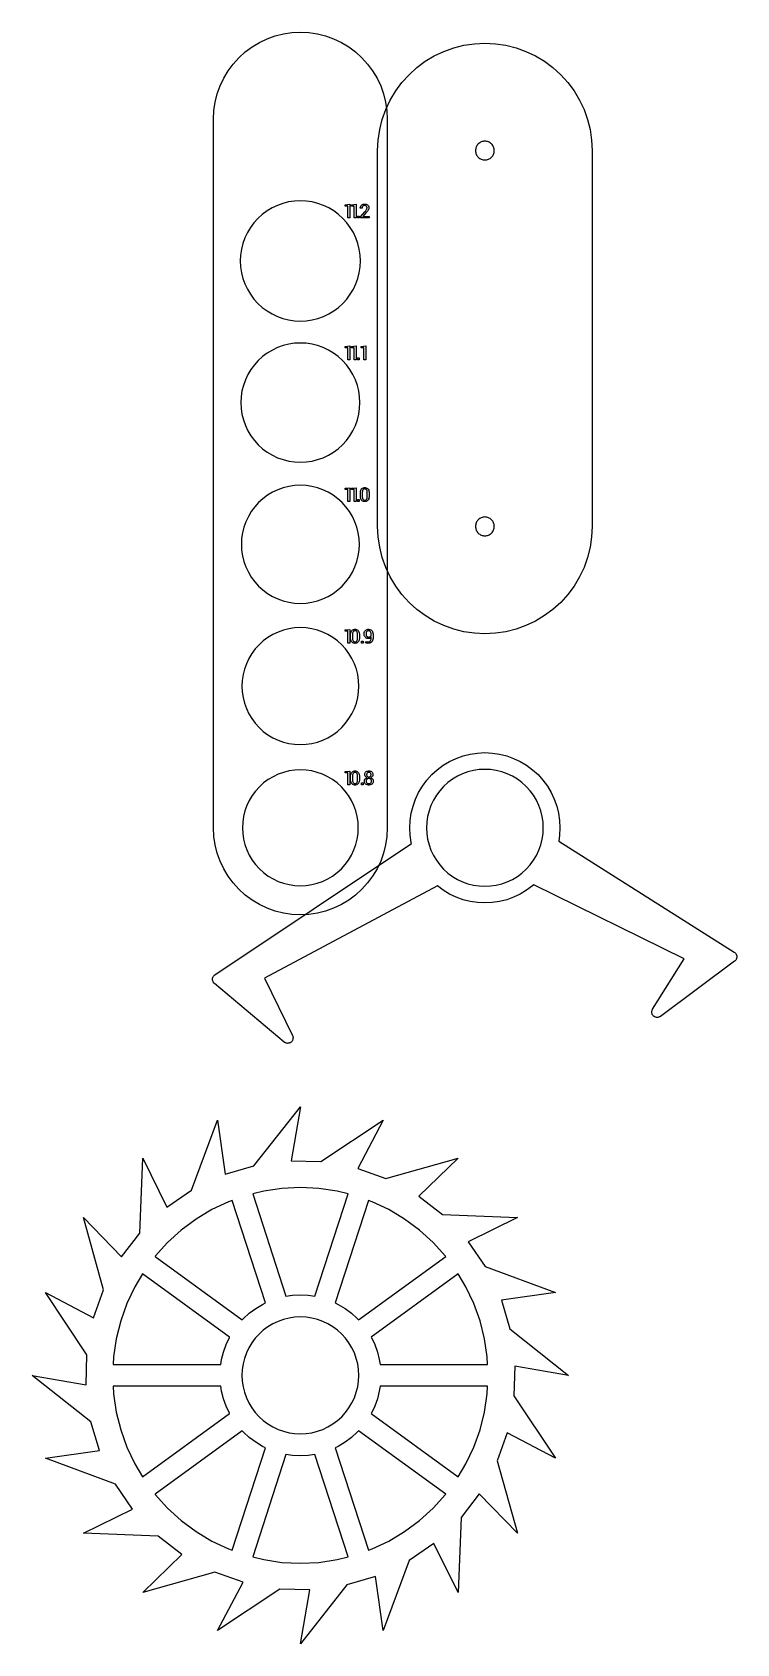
# Model space of a CAD drawing. Header units: millimetres. Extents: x -50 to 81, y -50 to 250.
import ezdxf

# ---------------------------------------------------------------- set-up
doc = ezdxf.new("R2010")
doc.units = ezdxf.units.MM

msp = doc.modelspace()

# ---------------------------------------------------------------- linework, layer by layer
at = {"color": 1}
for points in [[(-14.29, 241.64), (-13.47, 243), (-12.52, 244.28), (-11.46, 245.46), (-10.28, 246.52), (-9, 247.47), (-7.64, 248.29), (-6.2, 248.97), (-4.7, 249.5), (-3.16, 249.89), (-1.59, 250.12), (0, 250.2), (1.59, 250.12), (3.16, 249.89), (4.7, 249.5), (6.2, 248.97), (7.64, 248.29), (9, 247.47), (10.28, 246.52), (11.46, 245.46), (12.52, 244.28), (13.47, 243), (14.29, 241.64), (14.97, 240.2), (15.5, 238.7), (15.89, 237.16), (16.12, 235.59), (16.2, 234), (16.2, 102), (16.12, 100.41), (15.89, 98.84), (15.5, 97.3), (14.97, 95.8), (14.29, 94.36), (13.47, 93), (12.52, 91.72), (11.46, 90.54), (10.28, 89.48), (9, 88.53), (7.64, 87.71), (6.2, 87.03), (4.7, 86.5), (3.16, 86.11), (1.59, 85.88), (0, 85.8), (-1.59, 85.88), (-3.16, 86.11), (-4.7, 86.5), (-6.2, 87.03), (-7.64, 87.71), (-9, 88.53), (-10.28, 89.48), (-11.46, 90.54), (-12.52, 91.72), (-13.47, 93), (-14.29, 94.36), (-14.97, 95.8), (-15.5, 97.3), (-15.89, 98.84), (-16.12, 100.41), (-16.2, 102), (-16.2, 234), (-16.12, 235.59), (-15.89, 237.16), (-15.5, 238.7), (-14.97, 240.2), (-14.29, 241.64)], [(14.78, 232.05), (15.26, 233.95), (15.92, 235.8), (16.76, 237.57), (17.77, 239.26), (18.94, 240.83), (20.26, 242.29), (21.71, 243.61), (23.29, 244.78), (24.97, 245.79), (26.75, 246.62), (28.59, 247.29), (30.5, 247.76), (32.44, 248.05), (34.4, 248.15), (36.36, 248.05), (38.3, 247.76), (40.21, 247.29), (42.05, 246.62), (43.83, 245.79), (45.51, 244.78), (47.09, 243.61), (48.54, 242.29), (49.86, 240.83), (51.03, 239.26), (52.04, 237.57), (52.88, 235.8), (53.54, 233.95), (54.02, 232.05), (54.3, 230.11), (54.4, 228.15), (54.4, 158.15), (54.3, 156.19), (54.02, 154.25), (53.54, 152.34), (52.88, 150.49), (52.04, 148.72), (51.03, 147.04), (49.86, 145.46), (48.54, 144), (47.09, 142.69), (45.51, 141.52), (43.83, 140.51), (42.05, 139.67), (40.21, 139.01), (38.3, 138.53), (36.36, 138.24), (34.4, 138.15), (32.44, 138.24), (30.5, 138.53), (28.59, 139.01), (26.75, 139.67), (24.97, 140.51), (23.29, 141.52), (21.71, 142.69), (20.26, 144), (18.94, 145.46), (17.77, 147.04), (16.76, 148.72), (15.92, 150.49), (15.26, 152.34), (14.78, 154.25), (14.5, 156.19), (14.4, 158.15), (14.4, 228.15), (14.5, 230.11), (14.78, 232.05)], [(36.14, 228.32), (36.12, 228.49), (36.07, 228.65), (36.02, 228.82), (35.94, 228.97), (35.86, 229.12), (35.75, 229.26), (35.64, 229.38), (35.51, 229.5), (35.37, 229.6), (35.22, 229.69), (35.07, 229.76), (34.91, 229.82), (34.74, 229.86), (34.57, 229.89), (34.4, 229.9), (34.23, 229.89), (34.06, 229.86), (33.89, 229.82), (33.73, 229.76), (33.58, 229.69), (33.43, 229.6), (33.29, 229.5), (33.16, 229.38), (33.05, 229.26), (32.94, 229.12), (32.86, 228.97), (32.78, 228.82), (32.73, 228.65), (32.68, 228.49), (32.66, 228.32), (32.65, 228.15), (32.66, 227.98), (32.68, 227.81), (32.73, 227.64), (32.78, 227.48), (32.86, 227.32), (32.94, 227.17), (33.05, 227.04), (33.16, 226.91), (33.29, 226.79), (33.43, 226.69), (33.58, 226.6), (33.73, 226.53), (33.89, 226.47), (34.06, 226.43), (34.23, 226.41), (34.4, 226.4), (34.57, 226.41), (34.74, 226.43), (34.91, 226.47), (35.07, 226.53), (35.22, 226.6), (35.37, 226.69), (35.51, 226.79), (35.64, 226.91), (35.75, 227.04), (35.86, 227.17), (35.94, 227.32), (36.02, 227.48), (36.07, 227.64), (36.12, 227.81), (36.14, 227.98), (36.15, 228.15), (36.14, 228.32)], [(11.15, 208.7), (10.98, 209.79), (10.72, 210.85), (10.35, 211.89), (9.88, 212.88), (9.31, 213.82), (8.66, 214.71), (7.92, 215.52), (7.11, 216.26), (6.22, 216.91), (5.28, 217.48), (4.29, 217.95), (3.25, 218.32), (2.19, 218.58), (1.1, 218.75), (0, 218.8), (-1.1, 218.75), (-2.19, 218.58), (-3.25, 218.32), (-4.29, 217.95), (-5.28, 217.48), (-6.22, 216.91), (-7.11, 216.26), (-7.92, 215.52), (-8.66, 214.71), (-9.31, 213.82), (-9.88, 212.88), (-10.35, 211.89), (-10.72, 210.85), (-10.98, 209.79), (-11.15, 208.7), (-11.2, 207.6), (-11.15, 206.5), (-10.98, 205.41), (-10.72, 204.35), (-10.35, 203.31), (-9.88, 202.32), (-9.31, 201.38), (-8.66, 200.49), (-7.92, 199.68), (-7.11, 198.94), (-6.22, 198.29), (-5.28, 197.72), (-4.29, 197.25), (-3.25, 196.88), (-2.19, 196.62), (-1.1, 196.45), (0, 196.4), (1.1, 196.45), (2.19, 196.62), (3.25, 196.88), (4.29, 197.25), (5.28, 197.72), (6.22, 198.29), (7.11, 198.94), (7.92, 199.68), (8.66, 200.49), (9.31, 201.38), (9.88, 202.32), (10.35, 203.31), (10.72, 204.35), (10.98, 205.41), (11.15, 206.5), (11.2, 207.6), (11.15, 208.7)], [(10.89, 183.37), (10.62, 184.42), (10.26, 185.45), (9.79, 186.43), (9.23, 187.37), (8.58, 188.24), (7.85, 189.05), (7.04, 189.78), (6.17, 190.43), (5.23, 190.99), (4.25, 191.46), (3.22, 191.82), (2.17, 192.09), (1.09, 192.25), (0, 192.3), (-1.09, 192.25), (-2.17, 192.09), (-3.22, 191.82), (-4.25, 191.46), (-5.23, 190.99), (-6.17, 190.43), (-7.04, 189.78), (-7.85, 189.05), (-8.58, 188.24), (-9.23, 187.37), (-9.79, 186.43), (-10.26, 185.45), (-10.62, 184.42), (-10.89, 183.37), (-11.05, 182.29), (-11.1, 181.2), (-11.05, 180.11), (-10.89, 179.03), (-10.62, 177.98), (-10.26, 176.95), (-9.79, 175.97), (-9.23, 175.03), (-8.58, 174.16), (-7.85, 173.35), (-7.04, 172.62), (-6.17, 171.97), (-5.23, 171.41), (-4.25, 170.94), (-3.22, 170.58), (-2.17, 170.31), (-1.09, 170.15), (0, 170.1), (1.09, 170.15), (2.17, 170.31), (3.22, 170.58), (4.25, 170.94), (5.23, 171.41), (6.17, 171.97), (7.04, 172.62), (7.85, 173.35), (8.58, 174.16), (9.23, 175.03), (9.79, 175.97), (10.26, 176.95), (10.62, 177.98), (10.89, 179.03), (11.05, 180.11), (11.1, 181.2), (11.05, 182.29), (10.89, 183.37)], [(10.53, 157.99), (10.16, 159.01), (9.7, 159.99), (9.15, 160.91), (8.5, 161.78), (7.78, 162.58), (6.98, 163.3), (6.11, 163.95), (5.19, 164.5), (4.21, 164.96), (3.19, 165.33), (2.15, 165.59), (1.08, 165.75), (0, 165.8), (-1.08, 165.75), (-2.15, 165.59), (-3.19, 165.33), (-4.21, 164.96), (-5.19, 164.5), (-6.11, 163.95), (-6.98, 163.3), (-7.78, 162.58), (-8.5, 161.78), (-9.15, 160.91), (-9.7, 159.99), (-10.16, 159.01), (-10.53, 157.99), (-10.79, 156.95), (-10.95, 155.88), (-11, 154.8), (-10.95, 153.72), (-10.79, 152.65), (-10.53, 151.61), (-10.16, 150.59), (-9.7, 149.61), (-9.15, 148.69), (-8.5, 147.82), (-7.78, 147.02), (-6.98, 146.3), (-6.11, 145.65), (-5.19, 145.1), (-4.21, 144.64), (-3.19, 144.27), (-2.15, 144.01), (-1.08, 143.85), (0, 143.8), (1.08, 143.85), (2.15, 144.01), (3.19, 144.27), (4.21, 144.64), (5.19, 145.1), (6.11, 145.65), (6.98, 146.3), (7.78, 147.02), (8.5, 147.82), (9.15, 148.69), (9.7, 149.61), (10.16, 150.59), (10.53, 151.61), (10.79, 152.65), (10.95, 153.72), (11, 154.8), (10.95, 155.88), (10.79, 156.95), (10.53, 157.99)], [(36.12, 158.49), (36.07, 158.65), (36.02, 158.82), (35.94, 158.97), (35.86, 159.12), (35.75, 159.26), (35.64, 159.38), (35.51, 159.5), (35.37, 159.6), (35.22, 159.69), (35.07, 159.76), (34.91, 159.82), (34.74, 159.86), (34.57, 159.89), (34.4, 159.9), (34.23, 159.89), (34.06, 159.86), (33.89, 159.82), (33.73, 159.76), (33.58, 159.69), (33.43, 159.6), (33.29, 159.5), (33.16, 159.38), (33.05, 159.26), (32.94, 159.12), (32.86, 158.97), (32.78, 158.82), (32.73, 158.65), (32.68, 158.49), (32.66, 158.32), (32.65, 158.15), (32.66, 157.98), (32.68, 157.81), (32.73, 157.64), (32.78, 157.48), (32.86, 157.32), (32.94, 157.17), (33.05, 157.04), (33.16, 156.91), (33.29, 156.79), (33.43, 156.69), (33.58, 156.6), (33.73, 156.53), (33.89, 156.47), (34.06, 156.43), (34.23, 156.41), (34.4, 156.4), (34.57, 156.41), (34.74, 156.43), (34.91, 156.47), (35.07, 156.53), (35.22, 156.6), (35.37, 156.69), (35.51, 156.79), (35.64, 156.91), (35.75, 157.04), (35.86, 157.17), (35.94, 157.32), (36.02, 157.48), (36.07, 157.64), (36.12, 157.81), (36.14, 157.98), (36.15, 158.15), (36.14, 158.32), (36.12, 158.49)], [(10.07, 132.57), (9.61, 133.54), (9.06, 134.46), (8.43, 135.31), (7.71, 136.11), (6.91, 136.83), (6.06, 137.46), (5.14, 138.01), (4.17, 138.47), (3.16, 138.83), (2.13, 139.09), (1.07, 139.25), (0, 139.3), (-1.07, 139.25), (-2.13, 139.09), (-3.16, 138.83), (-4.17, 138.47), (-5.14, 138.01), (-6.06, 137.46), (-6.91, 136.83), (-7.71, 136.11), (-8.43, 135.31), (-9.06, 134.46), (-9.61, 133.54), (-10.07, 132.57), (-10.43, 131.56), (-10.69, 130.53), (-10.85, 129.47), (-10.9, 128.4), (-10.85, 127.33), (-10.69, 126.27), (-10.43, 125.24), (-10.07, 124.23), (-9.61, 123.26), (-9.06, 122.34), (-8.43, 121.49), (-7.71, 120.69), (-6.91, 119.97), (-6.06, 119.34), (-5.14, 118.79), (-4.17, 118.33), (-3.16, 117.97), (-2.13, 117.71), (-1.07, 117.55), (0, 117.5), (1.07, 117.55), (2.13, 117.71), (3.16, 117.97), (4.17, 118.33), (5.14, 118.79), (6.06, 119.34), (6.91, 119.97), (7.71, 120.69), (8.43, 121.49), (9.06, 122.34), (9.61, 123.26), (10.07, 124.23), (10.43, 125.24), (10.69, 126.27), (10.85, 127.33), (10.9, 128.4), (10.85, 129.47), (10.69, 130.53), (10.43, 131.56), (10.07, 132.57)], [(80.98, 78.75), (81.05, 78.69), (81.12, 78.62), (81.18, 78.54), (81.23, 78.46), (81.27, 78.37), (81.31, 78.28), (81.34, 78.19), (81.35, 78.1), (81.36, 78), (81.36, 77.9), (81.35, 77.81), (81.33, 77.71), (81.3, 77.62), (81.26, 77.53), (81.22, 77.44), (81.16, 77.36), (81.1, 77.29), (81.03, 77.22), (80.96, 77.16), (67.11, 66.87), (67.03, 66.81), (66.95, 66.77), (66.85, 66.73), (66.76, 66.7), (66.66, 66.68), (66.56, 66.67), (66.47, 66.67), (66.37, 66.68), (66.27, 66.7), (66.18, 66.73), (66.08, 66.77), (66, 66.82), (65.92, 66.87), (65.84, 66.94), (65.77, 67.01), (65.71, 67.08), (65.65, 67.17), (65.61, 67.25), (65.57, 67.35), (65.54, 67.44), (65.53, 67.54), (65.52, 67.64), (65.52, 67.74), (65.53, 67.83), (65.55, 67.93), (65.58, 68.03), (65.62, 68.12), (65.67, 68.2), (71.53, 77.56), (43.51, 91.39), (43.28, 91.18), (42.18, 90.36), (41, 89.65), (39.76, 89.07), (38.46, 88.6), (37.13, 88.27), (35.77, 88.07), (34.4, 88), (33.03, 88.07), (31.67, 88.27), (30.34, 88.6), (29.04, 89.07), (27.8, 89.65), (26.62, 90.36), (25.55, 91.16), (-6.7, 74), (-1.47, 63.29), (-1.43, 63.2), (-1.4, 63.11), (-1.38, 63.02), (-1.37, 62.92), (-1.37, 62.82), (-1.38, 62.73), (-1.4, 62.63), (-1.42, 62.54), (-1.46, 62.45), (-1.5, 62.36), (-1.55, 62.28), (-1.61, 62.2), (-1.68, 62.13), (-1.75, 62.07), (-1.83, 62.01), (-1.92, 61.96), (-2.01, 61.92), (-2.1, 61.89), (-2.19, 61.87), (-2.29, 61.86), (-2.39, 61.85), (-2.48, 61.86), (-2.58, 61.88), (-2.67, 61.9), (-2.77, 61.94), (-2.85, 61.98), (-2.94, 62.03), (-3.01, 62.09), (-16.04, 73.02), (-16.11, 73.08), (-16.17, 73.15), (-16.23, 73.23), (-16.28, 73.32), (-16.32, 73.41), (-16.35, 73.5), (-16.38, 73.59), (-16.39, 73.69), (-16.39, 73.79), (-16.39, 73.88), (-16.37, 73.98), (-16.35, 74.08), (-16.32, 74.17), (-16.27, 74.26), (-16.22, 74.34), (-16.16, 74.42), (-16.1, 74.49), (-16.03, 74.56), (-15.95, 74.61), (20.72, 99.07), (20.67, 99.27), (20.47, 100.63), (20.4, 102), (20.47, 103.37), (20.67, 104.73), (21, 106.06), (21.47, 107.36), (22.05, 108.6), (22.76, 109.78), (23.58, 110.88), (24.5, 111.9), (25.52, 112.82), (26.62, 113.64), (27.8, 114.35), (29.04, 114.93), (30.34, 115.4), (31.67, 115.73), (33.03, 115.93), (34.4, 116), (35.77, 115.93), (37.13, 115.73), (38.46, 115.4), (39.76, 114.93), (41, 114.35), (42.18, 113.64), (43.28, 112.82), (44.3, 111.9), (45.22, 110.88), (46.04, 109.78), (46.75, 108.6), (47.33, 107.36), (47.8, 106.06), (48.13, 104.73), (48.33, 103.37), (48.4, 102), (48.33, 100.63), (48.16, 99.49), (80.9, 78.81), (80.98, 78.75)], [(9.52, 107.09), (8.98, 108), (8.35, 108.85), (7.64, 109.64), (6.85, 110.35), (6, 110.98), (5.09, 111.52), (4.13, 111.98), (3.14, 112.33), (2.11, 112.59), (1.06, 112.75), (0, 112.8), (-1.06, 112.75), (-2.11, 112.59), (-3.14, 112.33), (-4.13, 111.98), (-5.09, 111.52), (-6, 110.98), (-6.85, 110.35), (-7.64, 109.64), (-8.35, 108.85), (-8.98, 108), (-9.52, 107.09), (-9.98, 106.13), (-10.33, 105.14), (-10.59, 104.11), (-10.75, 103.06), (-10.8, 102), (-10.75, 100.94), (-10.59, 99.89), (-10.33, 98.86), (-9.98, 97.87), (-9.52, 96.91), (-8.98, 96), (-8.35, 95.15), (-7.64, 94.36), (-6.85, 93.65), (-6, 93.02), (-5.09, 92.48), (-4.13, 92.02), (-3.14, 91.67), (-2.11, 91.41), (-1.06, 91.25), (0, 91.2), (1.06, 91.25), (2.11, 91.41), (3.14, 91.67), (4.13, 92.02), (5.09, 92.48), (6, 93.02), (6.85, 93.65), (7.64, 94.36), (8.35, 95.15), (8.98, 96), (9.52, 96.91), (9.98, 97.87), (10.33, 98.86), (10.59, 99.89), (10.75, 100.94), (10.8, 102), (10.75, 103.06), (10.59, 104.11), (10.33, 105.14), (9.98, 106.13), (9.52, 107.09)], [(45.24, 103.07), (45.08, 104.12), (44.82, 105.16), (44.46, 106.17), (44, 107.13), (43.45, 108.05), (42.82, 108.91), (42.1, 109.7), (41.31, 110.42), (40.45, 111.05), (39.53, 111.6), (38.57, 112.06), (37.56, 112.42), (36.52, 112.68), (35.47, 112.84), (34.4, 112.89), (33.33, 112.84), (32.28, 112.68), (31.24, 112.42), (30.23, 112.06), (29.27, 111.6), (28.35, 111.05), (27.49, 110.42), (26.7, 109.7), (25.98, 108.91), (25.35, 108.05), (24.8, 107.13), (24.34, 106.17), (23.98, 105.16), (23.72, 104.12), (23.56, 103.07), (23.51, 102), (23.56, 100.93), (23.72, 99.88), (23.98, 98.84), (24.34, 97.83), (24.8, 96.87), (25.35, 95.95), (25.98, 95.09), (26.7, 94.3), (27.49, 93.58), (28.35, 92.95), (29.27, 92.4), (30.23, 91.94), (31.24, 91.58), (32.28, 91.32), (33.33, 91.16), (34.4, 91.11), (35.47, 91.16), (36.52, 91.32), (37.56, 91.58), (38.57, 91.94), (39.53, 92.4), (40.45, 92.95), (41.31, 93.58), (42.1, 94.3), (42.82, 95.09), (43.45, 95.95), (44, 96.87), (44.46, 97.83), (44.82, 98.84), (45.08, 99.88), (45.24, 100.93), (45.29, 102), (45.24, 103.07)], [(39.82, -3.83), (47.55, -15.45), (38.55, -10.69), (36.68, -15.95), (40.45, -29.39), (33.36, -22.08), (29.96, -26.5), (29.39, -40.45), (24.9, -31.3), (20.3, -34.47), (15.45, -47.55), (14.01, -37.47), (8.66, -39.05), (0, -50), (1.74, -39.96), (-3.83, -39.82), (-15.45, -47.55), (-10.69, -38.55), (-15.95, -36.68), (-29.39, -40.45), (-22.08, -33.36), (-26.5, -29.96), (-40.45, -29.39), (-31.3, -24.9), (-34.47, -20.3), (-47.55, -15.45), (-37.47, -14.01), (-39.05, -8.66), (-50, 0), (-39.96, -1.74), (-39.82, 3.83), (-47.55, 15.45), (-38.55, 10.69), (-36.68, 15.95), (-40.45, 29.39), (-33.36, 22.08), (-29.96, 26.5), (-29.39, 40.45), (-24.9, 31.3), (-20.3, 34.47), (-15.45, 47.55), (-14.01, 37.47), (-8.66, 39.05), (0, 50), (-1.74, 39.96), (3.83, 39.82), (15.45, 47.55), (10.69, 38.55), (15.95, 36.68), (29.39, 40.45), (22.08, 33.36), (26.5, 29.96), (40.45, 29.39), (31.3, 24.9), (34.47, 20.3), (47.55, 15.45), (37.47, 14.01), (39.05, 8.66), (50, 0), (39.96, 1.74), (39.82, -3.83)], [(0, 35), (-3.43, 34.83), (-6.83, 34.33), (-8.88, 33.81), (-2.69, 14.75), (-1.47, 14.93), (0, 15), (1.47, 14.93), (2.69, 14.75), (8.88, 33.81), (6.83, 34.33), (3.43, 34.83), (0, 35)], [(-7.07, 13.23), (-6.49, 13.5), (-12.69, 32.59), (-13.39, 32.34), (-16.5, 30.87), (-19.44, 29.1), (-22.2, 27.06), (-24.75, 24.75), (-27.06, 22.2), (-27.09, 22.16), (-10.84, 10.35), (-10.61, 10.61), (-9.52, 11.6), (-8.33, 12.47), (-7.07, 13.23)], [(19.44, 29.1), (16.5, 30.87), (13.39, 32.34), (12.69, 32.59), (6.49, 13.5), (7.07, 13.23), (8.33, 12.47), (9.52, 11.6), (10.61, 10.61), (10.84, 10.35), (27.09, 22.16), (27.06, 22.2), (24.75, 24.75), (22.2, 27.06), (19.44, 29.1)], [(-13.86, 5.74), (-13.23, 7.07), (-13.2, 7.12), (-29.42, 18.91), (-30.87, 16.5), (-32.34, 13.39), (-33.49, 10.16), (-34.33, 6.83), (-34.83, 3.43), (-34.9, 2), (-14.85, 2), (-14.71, 2.93), (-14.35, 4.35), (-13.86, 5.74)], [(34.33, 6.83), (33.49, 10.16), (32.34, 13.39), (30.87, 16.5), (29.42, 18.91), (13.2, 7.12), (13.23, 7.07), (13.86, 5.74), (14.35, 4.35), (14.71, 2.93), (14.85, 2), (34.9, 2), (34.83, 3.43), (34.33, 6.83)], [(10.42, -3.16), (10.68, -2.12), (10.84, -1.07), (10.89, 0), (10.84, 1.07), (10.68, 2.12), (10.42, 3.16), (10.06, 4.17), (9.6, 5.13), (9.05, 6.05), (8.42, 6.91), (7.7, 7.7), (6.91, 8.42), (6.05, 9.05), (5.13, 9.6), (4.17, 10.06), (3.16, 10.42), (2.12, 10.68), (1.07, 10.84), (0, 10.89), (-1.07, 10.84), (-2.12, 10.68), (-3.16, 10.42), (-4.17, 10.06), (-5.13, 9.6), (-6.05, 9.05), (-6.91, 8.42), (-7.7, 7.7), (-8.42, 6.91), (-9.05, 6.05), (-9.6, 5.13), (-10.06, 4.17), (-10.42, 3.16), (-10.68, 2.12), (-10.84, 1.07), (-10.89, 0), (-10.84, -1.07), (-10.68, -2.12), (-10.42, -3.16), (-10.06, -4.17), (-9.6, -5.13), (-9.05, -6.05), (-8.42, -6.91), (-7.7, -7.7), (-6.91, -8.42), (-6.05, -9.05), (-5.13, -9.6), (-4.17, -10.06), (-3.16, -10.42), (-2.12, -10.68), (-1.07, -10.84), (0, -10.89), (1.07, -10.84), (2.12, -10.68), (3.16, -10.42), (4.17, -10.06), (5.13, -9.6), (6.05, -9.05), (6.91, -8.42), (7.7, -7.7), (8.42, -6.91), (9.05, -6.05), (9.6, -5.13), (10.06, -4.17), (10.42, -3.16)], [(-14.85, -2), (-34.9, -2), (-34.83, -3.43), (-34.33, -6.83), (-33.49, -10.16), (-32.34, -13.39), (-30.87, -16.5), (-29.42, -18.91), (-13.2, -7.12), (-13.23, -7.07), (-13.86, -5.74), (-14.35, -4.35), (-14.71, -2.93), (-14.85, -2)], [(32.34, -13.39), (33.49, -10.16), (34.33, -6.83), (34.83, -3.43), (34.9, -2), (14.85, -2), (14.71, -2.93), (14.35, -4.35), (13.86, -5.74), (13.23, -7.07), (13.2, -7.12), (29.42, -18.91), (30.87, -16.5), (32.34, -13.39)], [(-27.06, -22.2), (-24.75, -24.75), (-22.2, -27.06), (-19.44, -29.1), (-16.5, -30.87), (-13.39, -32.34), (-12.69, -32.59), (-6.49, -13.5), (-7.07, -13.23), (-8.33, -12.47), (-9.52, -11.6), (-10.61, -10.61), (-10.84, -10.35), (-27.09, -22.16), (-27.06, -22.2)], [(6.49, -13.5), (12.69, -32.59), (13.39, -32.34), (16.5, -30.87), (19.44, -29.1), (22.2, -27.06), (24.75, -24.75), (27.06, -22.2), (27.09, -22.16), (10.84, -10.35), (10.61, -10.61), (9.52, -11.6), (8.33, -12.47), (7.07, -13.23), (6.49, -13.5)], [(-6.83, -34.33), (-3.43, -34.83), (0, -35), (3.43, -34.83), (6.83, -34.33), (8.88, -33.81), (2.69, -14.75), (1.47, -14.93), (0, -15), (-1.47, -14.93), (-2.69, -14.75), (-8.88, -33.81), (-6.83, -34.33)]]:
    msp.add_lwpolyline(points, dxfattribs=at)
at = {"color": 0}
for points in [[(8.85, 217.82), (8.33, 217.81), (8.33, 218.06), (9.2, 218.16), (9.2, 215.6), (8.85, 215.6), (8.85, 217.82)], [(10.02, 217.82), (9.5, 217.81), (9.5, 218.06), (10.37, 218.16), (10.37, 215.6), (10.02, 215.6), (10.02, 217.82)], [(11.19, 215.84), (12.03, 216.77), (12.14, 216.89), (12.29, 217.09), (12.34, 217.17), (12.37, 217.24), (12.41, 217.39), (12.42, 217.47), (12.42, 217.52), (12.4, 217.61), (12.37, 217.69), (12.33, 217.76), (12.31, 217.79), (12.28, 217.82), (12.21, 217.87), (12.14, 217.91), (12.05, 217.92), (12.01, 217.92), (11.95, 217.92), (11.83, 217.9), (11.73, 217.87), (11.65, 217.82), (11.62, 217.79), (11.59, 217.75), (11.54, 217.67), (11.51, 217.57), (11.49, 217.47), (11.49, 217.41), (11.16, 217.41), (11.16, 217.42), (11.16, 217.5), (11.18, 217.65), (11.24, 217.79), (11.32, 217.91), (11.38, 217.97), (11.44, 218.02), (11.57, 218.11), (11.73, 218.16), (11.91, 218.19), (12.01, 218.2), (12.09, 218.19), (12.25, 218.17), (12.39, 218.12), (12.51, 218.04), (12.56, 217.99), (12.61, 217.94), (12.68, 217.83), (12.73, 217.7), (12.76, 217.56), (12.76, 217.48), (12.76, 217.43), (12.75, 217.33), (12.69, 217.17), (12.64, 217.06), (12.57, 216.96), (12.4, 216.73), (12.29, 216.61), (11.62, 215.88), (11.62, 215.87), (12.85, 215.87), (12.85, 215.6), (11.19, 215.6), (11.19, 215.84)], [(10.62, 215.96), (10.97, 215.96), (10.97, 215.6), (10.62, 215.6), (10.62, 215.96)], [(8.85, 191.42), (8.33, 191.41), (8.33, 191.66), (9.2, 191.76), (9.2, 189.2), (8.85, 189.2), (8.85, 191.42)], [(10.02, 191.42), (9.5, 191.41), (9.5, 191.66), (10.37, 191.76), (10.37, 189.2), (10.02, 189.2), (10.02, 191.42)], [(10.62, 189.56), (10.97, 189.56), (10.97, 189.2), (10.62, 189.2), (10.62, 189.56)], [(11.84, 191.42), (11.31, 191.41), (11.31, 191.66), (12.18, 191.76), (12.18, 189.2), (11.84, 189.2), (11.84, 191.42)], [(8.85, 165.02), (8.33, 165.01), (8.33, 165.26), (9.2, 165.36), (9.2, 162.8), (8.85, 162.8), (8.85, 165.02)], [(10.02, 165.02), (9.5, 165.01), (9.5, 165.26), (10.37, 165.36), (10.37, 162.8), (10.02, 162.8), (10.02, 165.02)], [(12.81, 163.66), (12.78, 163.44), (12.73, 163.25), (12.65, 163.09), (12.6, 163.02), (12.54, 162.96), (12.41, 162.87), (12.26, 162.8), (12.09, 162.77), (12, 162.76), (11.91, 162.77), (11.74, 162.8), (11.59, 162.87), (11.46, 162.96), (11.4, 163.03), (11.35, 163.09), (11.27, 163.25), (11.22, 163.44), (11.19, 163.66), (11.19, 163.78), (11.19, 164.38), (11.19, 164.5), (11.22, 164.72), (11.27, 164.9), (11.35, 165.06), (11.4, 165.13), (11.46, 165.19), (11.59, 165.29), (11.74, 165.36), (11.91, 165.39), (12, 165.4), (12.09, 165.39), (12.26, 165.36), (12.41, 165.29), (12.54, 165.19), (12.6, 165.13), (12.65, 165.06), (12.73, 164.9), (12.78, 164.72), (12.81, 164.5), (12.81, 164.38), (12.81, 163.78), (12.81, 163.66)], [(12.47, 164.54), (12.45, 164.68), (12.42, 164.81), (12.38, 164.91), (12.35, 164.96), (12.32, 165), (12.24, 165.06), (12.16, 165.1), (12.05, 165.12), (12, 165.12), (11.94, 165.12), (11.84, 165.1), (11.76, 165.06), (11.68, 165), (11.65, 164.96), (11.62, 164.91), (11.58, 164.81), (11.55, 164.68), (11.53, 164.54), (11.53, 164.46), (11.53, 163.71), (11.53, 163.62), (11.55, 163.48), (11.58, 163.35), (11.62, 163.25), (11.65, 163.2), (11.68, 163.16), (11.76, 163.1), (11.85, 163.06), (11.95, 163.04), (12, 163.03), (12.06, 163.04), (12.16, 163.06), (12.25, 163.1), (12.32, 163.16), (12.35, 163.2), (12.38, 163.25), (12.42, 163.35), (12.45, 163.48), (12.47, 163.62), (12.47, 163.71), (12.47, 164.46), (12.47, 164.54)], [(10.62, 163.16), (10.97, 163.16), (10.97, 162.8), (10.62, 162.8), (10.62, 163.16)], [(8.85, 138.62), (8.33, 138.61), (8.33, 138.86), (9.2, 138.96), (9.2, 136.4), (8.85, 136.4), (8.85, 138.62)], [(10.99, 137.26), (10.97, 137.04), (10.91, 136.85), (10.83, 136.69), (10.78, 136.62), (10.72, 136.56), (10.6, 136.47), (10.45, 136.4), (10.28, 136.37), (10.19, 136.36), (10.09, 136.37), (9.92, 136.4), (9.78, 136.47), (9.65, 136.56), (9.59, 136.62), (9.54, 136.69), (9.45, 136.85), (9.4, 137.04), (9.37, 137.26), (9.37, 137.38), (9.37, 137.98), (9.37, 138.1), (9.4, 138.32), (9.45, 138.5), (9.54, 138.66), (9.59, 138.73), (9.64, 138.79), (9.77, 138.89), (9.92, 138.96), (10.09, 138.99), (10.18, 139), (10.27, 138.99), (10.44, 138.96), (10.59, 138.89), (10.72, 138.79), (10.78, 138.73), (10.83, 138.66), (10.91, 138.5), (10.97, 138.32), (10.99, 138.1), (11, 137.98), (11, 137.38), (10.99, 137.26)], [(10.65, 138.14), (10.63, 138.28), (10.6, 138.41), (10.56, 138.51), (10.53, 138.56), (10.5, 138.6), (10.43, 138.66), (10.34, 138.7), (10.24, 138.72), (10.18, 138.72), (10.13, 138.72), (10.03, 138.7), (9.94, 138.66), (9.87, 138.6), (9.83, 138.56), (9.81, 138.51), (9.76, 138.41), (9.73, 138.28), (9.72, 138.14), (9.71, 138.06), (9.71, 137.31), (9.72, 137.22), (9.73, 137.08), (9.76, 136.95), (9.81, 136.85), (9.84, 136.8), (9.87, 136.76), (9.94, 136.7), (10.03, 136.66), (10.13, 136.64), (10.19, 136.63), (10.24, 136.64), (10.34, 136.66), (10.43, 136.7), (10.5, 136.76), (10.53, 136.8), (10.56, 136.85), (10.61, 136.95), (10.64, 137.08), (10.65, 137.22), (10.65, 137.31), (10.65, 138.06), (10.65, 138.14)], [(12.71, 136.64), (12.82, 136.66), (12.92, 136.71), (13.01, 136.78), (13.05, 136.83), (13.09, 136.88), (13.14, 137), (13.18, 137.14), (13.2, 137.3), (13.2, 137.39), (13.2, 137.51), (13.16, 137.45), (13.05, 137.36), (12.99, 137.32), (12.92, 137.29), (12.78, 137.26), (12.7, 137.26), (12.61, 137.26), (12.44, 137.29), (12.29, 137.35), (12.17, 137.43), (12.11, 137.49), (12.06, 137.55), (11.98, 137.68), (11.92, 137.84), (11.9, 138.02), (11.89, 138.12), (11.9, 138.21), (11.92, 138.39), (11.98, 138.55), (12.07, 138.69), (12.12, 138.75), (12.18, 138.81), (12.31, 138.9), (12.45, 138.96), (12.6, 138.99), (12.68, 139), (12.78, 138.99), (12.96, 138.96), (13.12, 138.9), (13.26, 138.8), (13.32, 138.75), (13.37, 138.68), (13.46, 138.52), (13.52, 138.34), (13.54, 138.13), (13.55, 138.01), (13.55, 137.4), (13.54, 137.28), (13.51, 137.06), (13.45, 136.86), (13.36, 136.7), (13.3, 136.63), (13.23, 136.57), (13.09, 136.47), (12.92, 136.4), (12.74, 136.37), (12.64, 136.36), (12.51, 136.37), (12.37, 136.39), (12.3, 136.4), (12.18, 136.44), (12.12, 136.47), (12.17, 136.73), (12.22, 136.71), (12.33, 136.67), (12.39, 136.66), (12.51, 136.64), (12.64, 136.63), (12.71, 136.64)], [(12.79, 137.53), (12.95, 137.58), (13.02, 137.61), (13.08, 137.66), (13.17, 137.76), (13.2, 137.82), (13.2, 138.04), (13.2, 138.13), (13.18, 138.27), (13.15, 138.4), (13.1, 138.51), (13.07, 138.55), (13.04, 138.59), (12.96, 138.66), (12.86, 138.7), (12.76, 138.72), (12.7, 138.72), (12.65, 138.72), (12.56, 138.7), (12.48, 138.66), (12.41, 138.59), (12.37, 138.55), (12.34, 138.51), (12.29, 138.41), (12.26, 138.3), (12.24, 138.18), (12.24, 138.12), (12.24, 138.05), (12.26, 137.94), (12.29, 137.83), (12.33, 137.73), (12.36, 137.69), (12.39, 137.65), (12.47, 137.59), (12.55, 137.55), (12.65, 137.53), (12.7, 137.53), (12.79, 137.53)], [(11.38, 136.76), (11.73, 136.76), (11.73, 136.4), (11.38, 136.4), (11.38, 136.76)], [(8.85, 112.22), (8.33, 112.21), (8.33, 112.46), (9.2, 112.56), (9.2, 110), (8.85, 110), (8.85, 112.22)], [(10.99, 110.86), (10.97, 110.64), (10.91, 110.45), (10.83, 110.29), (10.78, 110.22), (10.72, 110.16), (10.6, 110.07), (10.45, 110), (10.28, 109.97), (10.19, 109.96), (10.09, 109.97), (9.92, 110), (9.78, 110.07), (9.65, 110.16), (9.59, 110.22), (9.54, 110.29), (9.45, 110.45), (9.4, 110.64), (9.37, 110.86), (9.37, 110.98), (9.37, 111.58), (9.37, 111.7), (9.4, 111.92), (9.45, 112.1), (9.54, 112.26), (9.59, 112.33), (9.64, 112.39), (9.77, 112.49), (9.92, 112.56), (10.09, 112.59), (10.18, 112.6), (10.27, 112.59), (10.44, 112.56), (10.59, 112.49), (10.72, 112.39), (10.78, 112.33), (10.83, 112.26), (10.91, 112.1), (10.97, 111.92), (10.99, 111.7), (11, 111.58), (11, 110.98), (10.99, 110.86)], [(10.65, 111.74), (10.63, 111.88), (10.6, 112.01), (10.56, 112.11), (10.53, 112.16), (10.5, 112.2), (10.43, 112.26), (10.34, 112.3), (10.24, 112.32), (10.18, 112.32), (10.13, 112.32), (10.03, 112.3), (9.94, 112.26), (9.87, 112.2), (9.83, 112.16), (9.81, 112.11), (9.76, 112.01), (9.73, 111.88), (9.72, 111.74), (9.71, 111.66), (9.71, 110.91), (9.72, 110.82), (9.73, 110.68), (9.76, 110.55), (9.81, 110.45), (9.84, 110.4), (9.87, 110.36), (9.94, 110.3), (10.03, 110.26), (10.13, 110.24), (10.19, 110.23), (10.24, 110.24), (10.34, 110.26), (10.43, 110.3), (10.5, 110.36), (10.53, 110.4), (10.56, 110.45), (10.61, 110.55), (10.64, 110.68), (10.65, 110.82), (10.65, 110.91), (10.65, 111.66), (10.65, 111.74)], [(13.52, 111.89), (13.51, 111.79), (13.48, 111.66), (13.44, 111.58), (13.41, 111.54), (13.35, 111.47), (13.2, 111.36), (13.1, 111.32), (13.21, 111.27), (13.35, 111.19), (13.42, 111.11), (13.46, 111.07), (13.49, 111.03), (13.54, 110.94), (13.57, 110.85), (13.59, 110.75), (13.59, 110.69), (13.59, 110.61), (13.56, 110.45), (13.5, 110.31), (13.41, 110.2), (13.36, 110.15), (13.3, 110.11), (13.17, 110.04), (13.02, 109.99), (12.85, 109.97), (12.76, 109.96), (12.67, 109.97), (12.5, 109.99), (12.35, 110.04), (12.21, 110.11), (12.15, 110.15), (12.1, 110.2), (12.02, 110.31), (11.96, 110.45), (11.93, 110.61), (11.93, 110.69), (11.93, 110.75), (11.94, 110.85), (11.98, 110.94), (12.02, 111.03), (12.06, 111.07), (12.09, 111.11), (12.17, 111.19), (12.3, 111.27), (12.41, 111.32), (12.32, 111.36), (12.17, 111.47), (12.11, 111.54), (12.06, 111.62), (12, 111.79), (12, 111.89), (12, 111.97), (12.03, 112.12), (12.08, 112.25), (12.16, 112.36), (12.21, 112.41), (12.26, 112.46), (12.38, 112.52), (12.52, 112.57), (12.67, 112.59), (12.76, 112.6), (12.84, 112.59), (12.99, 112.57), (13.13, 112.52), (13.25, 112.46), (13.31, 112.41), (13.36, 112.36), (13.44, 112.25), (13.49, 112.12), (13.52, 111.97), (13.52, 111.89)], [(13.25, 110.7), (13.25, 110.75), (13.23, 110.85), (13.19, 110.93), (13.14, 111.01), (13.11, 111.05), (13.07, 111.08), (12.99, 111.13), (12.91, 111.16), (12.81, 111.18), (12.76, 111.18), (12.7, 111.18), (12.61, 111.16), (12.52, 111.13), (12.44, 111.08), (12.41, 111.05), (12.37, 111.01), (12.32, 110.93), (12.29, 110.85), (12.27, 110.75), (12.27, 110.7), (12.27, 110.65), (12.29, 110.55), (12.32, 110.46), (12.37, 110.39), (12.41, 110.36), (12.44, 110.33), (12.52, 110.28), (12.61, 110.25), (12.71, 110.24), (12.76, 110.23), (12.81, 110.24), (12.91, 110.25), (13, 110.28), (13.08, 110.33), (13.11, 110.36), (13.14, 110.39), (13.19, 110.46), (13.23, 110.55), (13.25, 110.65), (13.25, 110.7)], [(13.17, 111.93), (13.16, 112.02), (13.13, 112.1), (13.08, 112.17), (13.06, 112.2), (13.03, 112.23), (12.96, 112.28), (12.88, 112.31), (12.8, 112.32), (12.76, 112.32), (12.71, 112.32), (12.63, 112.31), (12.55, 112.28), (12.49, 112.23), (12.46, 112.2), (12.43, 112.17), (12.39, 112.1), (12.36, 112.02), (12.35, 111.93), (12.34, 111.88), (12.35, 111.84), (12.36, 111.75), (12.39, 111.67), (12.43, 111.6), (12.46, 111.57), (12.49, 111.54), (12.56, 111.5), (12.63, 111.47), (12.71, 111.46), (12.76, 111.45), (12.81, 111.46), (12.89, 111.47), (12.96, 111.5), (13.03, 111.54), (13.06, 111.57), (13.09, 111.6), (13.13, 111.67), (13.16, 111.75), (13.17, 111.84), (13.18, 111.88), (13.17, 111.93)], [(11.38, 110.36), (11.73, 110.36), (11.73, 110), (11.38, 110), (11.38, 110.36)]]:
    msp.add_lwpolyline(points, dxfattribs=at)

doc.saveas('drawing.dxf')
